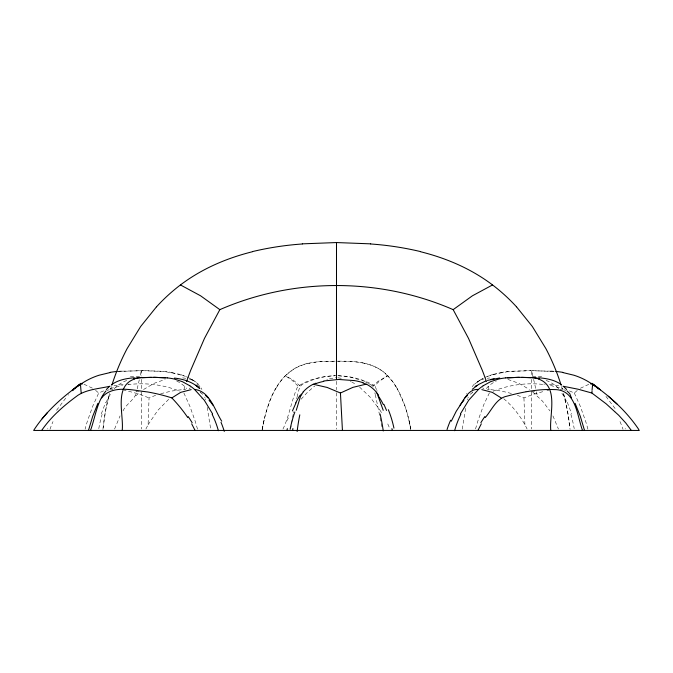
<?xml version="1.0" encoding="UTF-8"?>
<svg xmlns="http://www.w3.org/2000/svg" width="673" height="673" viewBox="0 0 673 673"><rect width="100%" height="100%" fill="white"/><g stroke="black" fill="none" stroke-linecap="round" stroke-linejoin="round"><path stroke-width="0.5" stroke-dasharray="3.37 2.52" d="M145.898 428.987L148.094 424.739L149.053 397.92L155.648 395.32M102.91 429.45L105.552 410.69L109.497 393.469M462.292 429.147L465.809 407.274M290.559 429.054L293.302 413.786M262.335 429.164C264.792 414.442 269.107 399.796 276.788 386.908M261.999 430.442L262.992 425.361A136.989 136.989 0 0 1 268.334 405.163C274.147 385.999 287.977 366.869 308.772 363.21M262.192 429.441L264.043 420.28M293.512 412.726L293.731 411.674M122.991 410.942C126.305 403.657 135.096 399.678 136.56 391.837M141.111 371.563L141.28 370.747L141.288 376.022M141.044 371.891L140.127 376.022M137.233 388.801L139.387 379.336M296.642 398.752L296.953 397.491M297.054 397.078C298.568 391.274 298.972 384.148 306.055 382.718C315.301 378.234 325.539 375.837 335.81 375.736M467.516 399.72L467.752 398.82M467.996 397.936L468.248 397.062M110.523 389.751L111.592 386.1A218.245 218.245 0 0 0 110.776 388.834M101.329 413.887L105.686 402.277M114.561 429.063L120.072 415.897M47.716 428.979L47.876 428.491M282.971 429.046C289.516 415.611 291.359 400.427 297.592 386.782C307.923 379.034 322.266 376.367 335.129 375.744M103.592 390.887L98.704 393.015L92.773 406.105L87.456 420.995A141.288 99.907 -90 0 0 85.092 429.164M489.397 392.889L483.677 404.919L477.88 420.995A141.288 99.907 90 0 0 475.517 429.164M148.094 424.739L157.718 410.454L169.251 398.744M56.549 410.311L67.048 396.414M301.083 399.24L307.149 392.637L313.425 387.101A65.508 65.222 40.3 0 1 314.518 386.268L314.745 386.1M376.527 389.566C372.346 383.383 383.341 379.37 387.11 376.106M68.242 395.127L68.646 394.698M373.153 386.992L372.834 385.966L377.847 381.482L387.707 375.736L392.738 381.684L397.306 388.775L404.65 405.171A136.989 136.989 0 0 1 409.975 425.37L410.665 429.164M569.408 390.887L574.296 393.015L577.442 390.315M135.694 395.909L140.27 391.98M470.175 394.294L470.94 393.739M493.477 374.314A55.935 55.935 0 0 0 480.657 379.673L474.936 383.871L476.316 384.443M143.568 389.499L154.109 383.324L165.121 379.429M189.222 388.666L190.434 387.841M471.134 393.604L471.933 393.074M477.107 382.02L483.34 378.276M580.387 388.245L589.001 384.266M472.269 392.864L472.825 392.519M387.32 375.98C382.676 369.511 372.691 365.035 364.228 363.21M471.866 392.359L472.496 392.031M517.352 395.32L523.947 397.92L533.798 394.1L544.457 391.232M196.81 384.392L198.064 383.871L192.327 379.707A55.935 55.935 0 0 0 179.523 374.314M106.822 390.525L107.31 390.323M493.183 391.223C509.587 384.561 527.741 382.399 545.281 384.687M487.471 376.358L501.032 372.531M481.666 379.681L483.626 379.05M326.842 379.454L327.515 379.227M107.562 390.231L109.27 389.785M110.145 388.557L122.545 385.494M160.662 393.705L171.363 391.106L182.257 389.625M493.469 374.281L508.855 371.471L530.753 370.697M329.551 378.638L335.793 377.738M546.93 390.744L548.747 390.424M487.235 378.276L489.742 377.948M113.914 385.629L123.563 384.502M127.719 384.687C145.259 382.399 163.413 384.561 179.817 391.223M118.271 371.471L140.329 370.697M111.306 389.507L112.871 389.423M128.282 384.14L129.216 384.081M122.091 371.16L145.141 370.705L161.335 371.227A106.359 106.359 0 0 1 171.968 372.514M184.015 389.507L185.706 389.44M336.5 361.182L351.23 361.502A86.834 86.834 0 0 1 364.244 363.159M532.671 370.697L554.729 371.471M142.247 370.697L164.145 371.471L179.531 374.281M338.241 361.174C355.546 360.947 375.021 362.427 387.707 375.736A60.696 60.696 0 0 1 396.153 386.941M337.871 375.744C350.852 375.997 363.807 379.463 375.063 385.966M560.129 389.423L561.694 389.507M487.294 389.44L488.985 389.507M338.452 375.761L350.061 377.065L361.115 380.22M550.909 371.16L527.859 370.705L511.665 371.227A106.359 106.359 0 0 0 501.032 372.514M543.784 384.081L544.718 384.14M337.905 377.772L343.449 378.638M490.743 389.625L501.637 391.106L512.338 393.705M182.627 377.898L185.765 378.268M549.437 384.502L559.086 385.629M124.253 390.424L126.07 390.744M171.968 372.531L185.529 376.358M550.455 385.494L562.855 388.557M563.73 389.785L565.438 390.231M128.543 391.232L139.202 394.1L149.053 397.92M507.879 379.429L518.891 383.324L529.432 389.499M189.374 379.05L191.334 379.681M83.999 384.266L92.613 388.245M361.704 380.438L363.42 381.128M565.69 390.323L566.178 390.525M364.261 381.482L365.355 381.97M365.893 382.214L366.945 382.718M350.296 381.187L350.751 381.414M200.504 392.031L201.134 392.359M367.702 383.088L368.686 383.593M189.66 378.276L195.893 382.02M369.393 383.972L371.681 385.267M351.668 381.885L355.958 384.476M200.175 392.519L200.731 392.864M371.858 385.368L372.834 385.966M201.067 393.074L201.866 393.604M482.566 387.841L483.778 388.666M202.06 393.739L202.825 394.294M95.558 390.315L98.704 393.015M359.575 387.101L369.965 396.969L379.555 409.504M532.73 391.98L542.388 401.041L550.009 410.942M503.749 398.744C513.625 406.946 521.449 417.496 527.102 428.987M300.166 385.966L292.974 379.892L285.318 375.736A60.696 60.696 0 0 0 276.847 386.941M605.952 396.414L616.451 410.311M297.937 385.966L292.015 380.22L285.318 375.736L293.63 369.115L299.636 366.062L305.937 363.908L319.204 361.687L335.625 361.174L321.77 361.502A86.834 86.834 0 0 0 308.756 363.159M379.69 409.706L382.651 414.4M396.212 386.908C404.153 400.183 408.318 415.317 411.001 430.442L408.957 420.28M201.067 387.909L201.917 389.507M552.928 415.897L558.439 429.063M574.296 393.015L580.227 406.105L585.544 420.995A141.288 99.907 90 0 1 587.908 429.164M183.872 393.015L189.803 406.105L195.12 420.995A141.288 99.907 -90 0 1 197.483 429.164M387.766 423.94L390.029 429.046M567.314 402.277L571.671 413.887M376.888 390.491L377.132 391.131M625.124 428.491L625.284 428.979M562.477 389.751L561.408 386.1A218.245 218.245 0 0 1 562.224 388.834M204.752 397.062L205.004 397.936M374.836 392.847L375.231 394.319M205.248 398.82L205.484 399.72M375.332 394.698L382.441 429.054M563.503 393.469L567.448 410.69L570.09 429.45M533.613 379.336L535.767 388.801M532.873 376.022L531.72 370.747L531.712 376.022M536.44 391.837L537.054 394.698M207.191 407.274L210.708 429.147M523.947 397.92L524.906 424.739M531.712 379.336L531.712 389.532M531.712 391.837L531.712 428.979M336.5 381.28L336.5 389.734M336.5 392.704L336.5 429.164M141.288 379.336L141.288 389.532M141.288 391.837L141.288 428.979M103.112 427.952A218.245 218.245 0 0 1 109.354 393.932M183.83 389.726A290.719 186.455 90 0 1 184.957 386.294M176.696 381.027A49.609 32.784 90 0 1 186.673 388.531M114.141 388.767A47.943 35.972 87.1 0 1 126.852 380.481M135.896 391.593A90.636 46.647 -8.6 0 1 147.648 391.787M130.352 376.459A98.468 66.089 -12.1 0 1 140.581 376.384M191.292 379.791A56.305 33.053 -62.8 0 1 195.944 381.928M118.263 371.319A110.439 103.861 -0.3 0 1 122.082 371.016M197.904 384.115A45.983 26.508 -66.1 0 1 200.251 387.379M525.352 391.787A90.636 46.647 8.6 0 1 537.104 391.593M532.419 376.384A98.468 66.089 12.1 0 1 542.648 376.459M477.157 382.113A56.305 33.053 65.1 0 1 481.641 379.631M550.918 371.016A110.439 103.861 0.3 0 1 554.737 371.319M472.227 386.697A45.983 26.945 63.4 0 1 474.802 383.66M466.641 393.587A68.15 37.982 69.5 0 1 466.801 393.183M486.327 388.531A49.609 32.784 -90 0 1 496.304 381.027M546.148 380.481A47.943 35.972 -87.1 0 1 558.859 388.767M488.043 386.294A290.719 186.455 90 0 1 489.17 389.726M286.934 420.709A112.467 110.355 -74.5 0 1 288.439 417.899M563.646 393.932A218.245 218.245 0 0 1 569.888 427.952M98.788 428.667A98.056 69.26 -89.9 0 1 102.119 414.349M106.056 402.572A55.884 41.305 88.4 0 1 111.095 393.293M49.97 429.357A87.557 79.052 -89.4 0 1 52.999 421.601M57.92 412.053A87.557 79.052 -89.4 0 1 58.223 411.54M201.95 398.332A68.15 34.138 -76 0 1 202.051 398.736M614.777 411.54A87.557 79.052 89.4 0 1 615.08 412.053M620.001 421.601A87.557 79.052 89.4 0 1 623.03 429.357M570.881 414.349A98.056 69.26 89.9 0 1 574.212 428.667M561.905 393.293A55.884 41.305 -88.4 0 1 566.944 402.572"/><path stroke-width="1.01" d="M550.8 430.442C549.084 414.728 559.305 386.075 538.408 379.008M592.072 389.978L592.484 385.915M592.004 390.887L592.004 393.141L606.095 403.775L618.68 415.233L625.781 422.997L631.19 430.232M591.819 393.015L578.065 389.204L562.998 386.226M292.671 430.442L292.915 428.491M592.526 385.629L592.366 383.98L590.583 383.904M286.976 430.442L287.346 428.608M90.485 430.442C95.23 417.521 96.92 401.646 105.93 390.979M296.255 410.311L300.495 396.414L303.245 391.863M88.474 430.442L92.647 416.444L97.871 403.379M292.444 410.942L295.985 402.875M451.272 421.214L456.227 411.279L461.947 402.597M477.914 430.442L481.33 423.805M460.425 413.887L468.677 400.258L478.478 389.415A71.17 53.36 84.8 0 1 483.248 385.722M486.428 381.549A290.719 186.455 90 0 0 482.339 370.402L468.526 338.401L453.165 309.647C379.421 277.503 293.579 277.503 219.835 309.647L204.474 338.401L190.652 370.394A290.719 186.455 90 0 0 186.572 381.549M460.038 405.213C464.606 398.652 468.829 388.767 478.478 389.415M41.667 430.442C51.274 416.419 64.339 405.18 78.001 395.236C87.381 389.23 99.318 388.691 110.002 386.226M485.233 417.571C491.812 410.126 496.312 398.214 506.946 396.161C522.332 392.065 538.24 388.885 554.232 389.583C575.995 389.272 577.013 415.51 582.515 430.442M300.335 395.556L301.428 394.067M101.589 397.92C112.484 384.333 132.993 390.365 147.648 391.955C155.825 393.444 163.943 395.354 171.851 397.92C177.672 404.027 183.056 410.572 187.767 417.571M82.417 383.904L80.449 384.199C62.463 396.818 45.613 411.851 33.65 430.442L639.325 430.442M462.334 402.101L462.721 401.604M462.923 401.36L463.361 400.839M463.419 400.763L464.017 400.065M47.564 412.423L42.088 418.774M464.934 397.92L467.432 395.43M156.515 306.779L140.657 326.506L127.13 348.589A218.245 218.245 0 0 0 111.878 385.192M106.351 389.507L109.463 386.411M72.768 390.668L73.189 390.29M171.851 397.92L180.692 392.359L191.166 389.625M74.888 388.801L75.746 388.077M453.165 309.647L472.396 295.809L492.543 284.948A179.355 179.355 0 0 1 516.469 306.795M472.278 389.297L478.553 384.476L485.721 381.002M80.634 383.98L72.322 390.062L80.449 384.199L81.181 393.015M483.248 385.722L490.659 381.65L498.836 379.008A107.503 80.583 85 0 1 505.776 377.889M111.516 384.746C118.078 379.942 126.305 378.419 134.238 377.772M315.78 383.223L313.332 384.275L327.179 387.455L340.445 393.015L352.93 387.354L365.944 384.216L363.008 382.962M134.592 379.008C113.661 386.024 123.983 414.82 122.2 430.442M487.387 380.43L499.711 377.965M252.459 251.727C234.036 256.32 216.075 263.034 199.536 272.422A174.383 174.383 0 0 0 180.448 284.94A179.355 179.355 0 0 0 156.531 306.795M323.705 380.977L338.696 379.463L353.619 380.548M110.229 372.531L99.032 375.24A66.619 62.362 -0.6 0 0 81.374 383.761M490.659 379.429L494.167 378.806M505.776 377.873L519.245 377.317M142.196 377.637L151.408 377.317M302.32 243.853L336.5 242.558L370.68 243.853M518.656 377.317L508.191 377.805A98.174 64.869 -90 0 0 507.619 377.889M519.085 377.317L534.286 377.805A96.853 72.676 -87.2 0 1 539.401 378.537M153.915 377.317L138.714 377.805A96.853 72.676 87.2 0 0 133.599 378.537M521.592 377.317L530.804 377.637M153.755 377.317L167.224 377.873M154.344 377.317L164.809 377.805A98.174 64.869 -90 0 1 165.381 377.889M189.752 385.722A71.17 53.36 -84.8 0 1 194.522 389.423C209.926 391.114 214.578 409.958 221.728 421.214M538.762 377.772C546.695 378.419 554.922 379.942 561.484 384.746M481.834 389.625L492.308 392.359L501.149 397.92M174.425 378.083C183.662 379.076 192.949 382.113 199.839 388.565L195.893 385.36M562.771 372.531L573.968 375.24A66.619 62.362 0.6 0 1 591.626 383.761M420.541 251.727C438.964 256.32 456.925 263.034 473.464 272.422A174.383 174.383 0 0 1 492.552 284.94M180.457 284.948L200.604 295.809L219.835 309.647M567.07 390.979L569.804 393.705L571.411 397.92M189.752 385.722L182.341 381.65L174.164 379.008A107.503 80.583 -85 0 0 167.224 377.889M600.518 389.844L592.551 384.199C610.361 396.599 626.782 411.548 638.879 429.66M592.366 383.98L599.786 389.339M597.254 388.077L598.112 388.801M205.568 395.43L208.066 397.92M194.522 389.415L204.323 400.258L212.575 413.887M608.257 396.187L616.964 404.002M563.537 386.411L566.649 389.507M516.485 306.779L532.343 326.506L545.87 348.589A218.245 218.245 0 0 1 561.122 385.192M208.983 400.065L209.581 400.763M376.266 392.233L378.596 395.202M209.639 400.839L210.077 401.36M210.279 401.604L210.666 402.101M211.053 402.597L212.962 405.213M191.67 423.805L195.086 430.442M383.921 404.364L386.554 410.446M377.057 393.183L383.223 410.311M575.129 403.379L580.353 416.444L584.526 430.442M391.922 428.617L392.014 429.071M392.132 429.643L392.25 430.215M340.445 393.015L342.422 430.215M336.5 242.566L336.5 379.522M252.425 251.593A307.637 307.637 0 0 1 302.328 243.979M370.672 243.979A307.637 307.637 0 0 1 420.575 251.593M195.717 385.393A67.064 21.46 -39.1 0 1 197.946 386.445M134.499 378.832A91.553 54.185 56.1 0 1 142.112 377.435M221.013 422.316A74.669 38.311 88.5 0 1 224.294 431.401M110.195 372.354A110.439 103.861 -0.3 0 1 117.304 371.412M75.342 387.648A75.654 72.137 8 0 1 81.012 383.29M555.696 371.412A110.439 103.861 0.3 0 1 562.805 372.354M591.988 383.29A75.654 72.137 -8 0 1 597.658 387.648M475.054 386.445A67.064 21.46 39.1 0 1 477.283 385.393M530.888 377.435A91.553 54.185 -56.1 0 1 538.501 378.832M303.229 391.854A31.614 30.596 -24.5 0 1 313.281 384.19M378.285 395.926A63.641 61.958 26.1 0 1 383.349 404.624M388.346 409.689A112.862 110.961 -65.9 0 1 393.949 428.154M366.07 383.972A31.589 30.428 32.5 0 1 376.375 392.149M353.628 380.481A51.022 50.778 -36.6 0 1 363.084 382.735M315.915 383.593A49.381 48.784 -25.1 0 1 323.789 381.389M447.04 429.534A74.669 40.17 -89.8 0 1 450.632 420.213M212.146 414.307A79.952 56.381 89.9 0 1 218.397 430.72M454.603 430.72A79.952 56.381 -89.9 0 1 460.854 414.307M188.171 416.57A151.391 77.437 -85.7 0 1 192.158 422.737M480.842 422.737A151.391 77.437 85.7 0 1 484.829 416.57M380.077 413.996A93.547 42.248 89.8 0 1 383.257 430.972M297.13 431.519A94.027 37.73 -89.8 0 1 299.813 414.837M290.13 429.256A113.182 105.341 87.9 0 1 294.883 411.96M295.792 402.782A59.771 59.14 16.6 0 1 300.057 395.371"/></g></svg>
